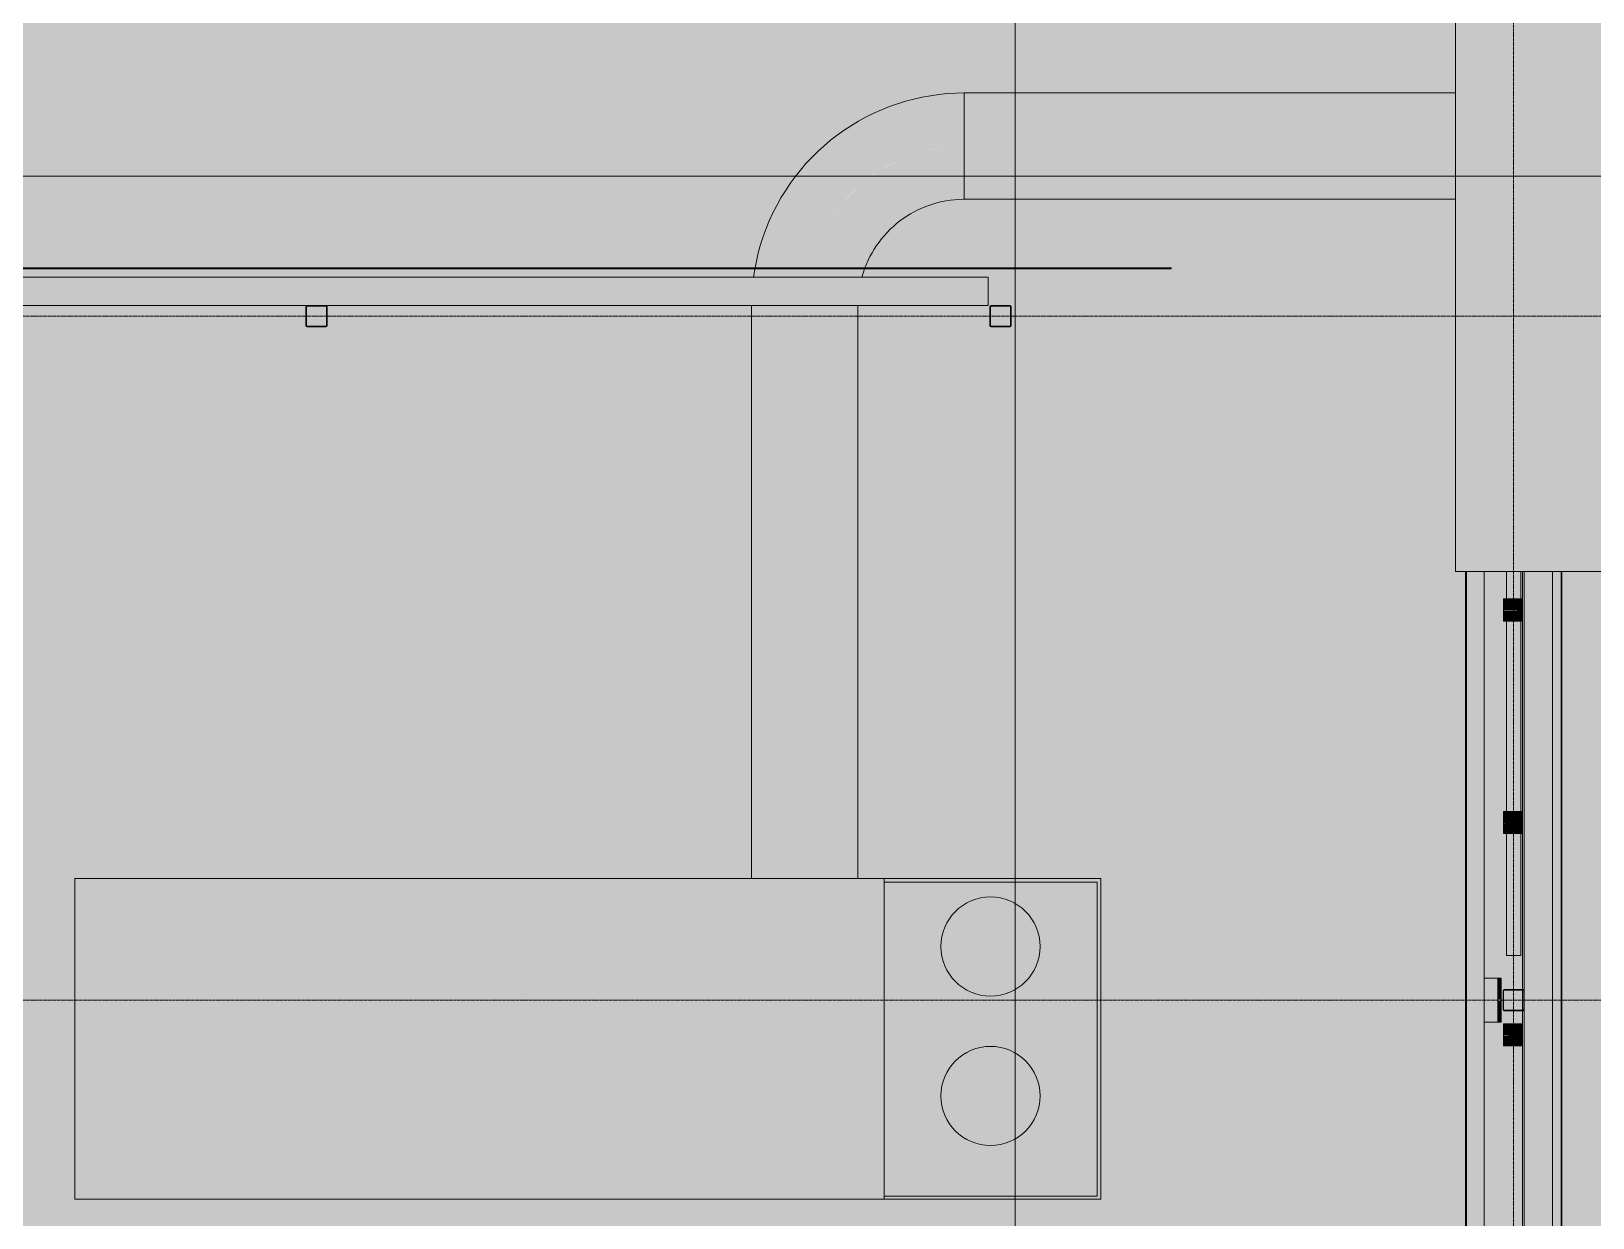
# Model space of a CAD drawing. Header units: inches. Extents: x 21826 to 32862, y -23296 to -20170.
# Drawn here: x 22378.1 to 22818.7, y -22604.5 to -22269.6 of the extents above; entities that cross this region are included whole.
import ezdxf

# ---------------------------------------------------------------- set-up
doc = ezdxf.new("R2010")
doc.units = ezdxf.units.IN
doc.header["$MEASUREMENT"] = 0
doc.linetypes.add('Grid Line 1_2_', pattern=[0.875, 0.5, -0.125, 0.125, -0.125])
for name, color, linetype, lineweight in [('A-GLAZ-CWMG', 51, 'Continuous', 9), ('A-ROOF', 132, 'Continuous', 9), ('C-BLDG-PADS', 91, 'Continuous', 9), ('G-ANNO-SYMB', 111, 'Continuous', 9), ('G-IMPT', 8, 'Continuous', 9), ('I-WALL', 2, 'Continuous', 9), ('L-SITE-WALL', 31, 'Continuous', 9), ('M-EQPM', 50, 'Continuous', 9), ('M-HVAC-DUCT', 70, 'Continuous', 9), ('S-BEAM', 12, 'Continuous', 9), ('S-COLS', 52, 'Continuous', 9), ('S-GRID', 1, 'Continuous', 9)]:
    doc.layers.add(name, color=color, linetype=linetype, lineweight=lineweight)

# ---------------------------------------------------------------- blocks, each defined once
blk = doc.blocks.new('W-Wide Flange - W21X166-807738-Roof Plan')
at = {"layer": 'S-BEAM'}
h = blk.add_hatch(color=256, dxfattribs=at)
h.paths.add_polyline_path([(22791.95, -22549.25), (22791.95, -22536.85), (22788.09, -22536.85), (22788.09, -22549.25)], flags=0)
h.paths.add_polyline_path([(22783.09, -22549.25), (22783.09, -22536.85), (22782.77, -22536.85), (22782.77, -22549.25)], flags=0)
for points in [[(22792.83, -22541.79), (22792.83, -22541.79), (22792.83, -22536.85), (22792.01, -22536.85), (22792.04, -22541.79)], [(22792.8, -22542.68), (22792.83, -22542.23), (22792.83, -22541.79), (22792.01, -22541.79), (22792.05, -22542.68)], [(22792.83, -22544.32), (22792.8, -22543.43), (22792.01, -22543.46), (22792.01, -22544.32), (22792.83, -22544.32)], [(22792.83, -22549.25), (22792.83, -22544.32), (22792.01, -22544.32), (22792.01, -22549.25)]]:
    blk.add_hatch(color=256, dxfattribs=at).paths.add_polyline_path(points, flags=0)
h = blk.add_hatch(color=256, dxfattribs=at)
h.paths.add_polyline_path([(22792.83, -22549.25), (22792.89, -22549.25), (22792.83, -22544.32)], flags=0)
h.paths.add_polyline_path([(22792.05, -22543.43), (22792.8, -22543.43), (22792.8, -22542.68), (22792.05, -22542.68)], flags=0)
for p, q in [((22782.77, -22536.85), (22783.09, -22536.85)), ((22788.09, -22536.85), (22791.95, -22536.85)), ((22792.01, -22536.85), (22791.95, -22536.85)), ((22791.95, -22536.85), (22791.95, -22549.25)), ((22792.01, -22541.79), (22792.01, -22536.85)), ((22792.83, -22536.85), (22792.01, -22536.85)), ((22792.83, -22536.85), (22792.83, -22541.79)), ((22792.89, -22536.85), (22792.83, -22536.85)), ((22792.89, -22549.25), (22792.89, -22536.85)), ((22792.01, -22549.25), (22792.01, -22544.32)), ((22792.8, -22542.68), (22792.05, -22542.68)), ((22792.05, -22543.43), (22792.8, -22543.43)), ((22792.83, -22544.32), (22792.83, -22549.25)), ((22782.77, -22549.25), (22783.09, -22549.25)), ((22788.09, -22549.25), (22791.95, -22549.25)), ((22791.95, -22549.25), (22792.01, -22549.25)), ((22792.01, -22549.25), (22792.83, -22549.25)), ((22792.83, -22549.25), (22792.89, -22549.25))]:
    blk.add_line(p, q, dxfattribs=at)
for centre, start_param, end_param in [((22792.05, -22541.79), 1.570796, 3.141593), ((22792.05, -22544.32), 0, 1.570796), ((22792.8, -22541.79), 3.141593, 4.712389), ((22792.8, -22544.32), 4.712389, 6.283185)]:
    blk.add_ellipse(centre, major_axis=(0, 0.89), ratio=0.041631, start_param=start_param, end_param=end_param, dxfattribs=at)
blk = doc.blocks.new('Trane - 20-75 Ton Packaged Ind Rooftop DX Cooling Only and Extended Casing TAG_SXHLF20_ 0210035350 - PL_AS_HF001102-e2b63efd-16e1-40f1-8521-6466c1d8891c_dwg_Trane-SXHLF20-700801-Roof Plan')
at = {"layer": 'G-IMPT'}
for points in [[(101.8, -1.03), (227.27, -1.03), (227.22, 89.53), (-1.05, 89.53), (-1.05, -1.03)], [(288.37, -1.03), (288.37, 89.53), (227.27, 89.53), (227.27, 88.5), (287.36, 88.5), (287.36, -0.14), (227.27, -0.24), (227.27, -1.03), (287.36, -1.03)], [(255.98, 56.37), (258.56, 56.37), (261.1, 56.85), (263.51, 57.78), (265.7, 59.14), (267.61, 60.88), (269.17, 62.94), (270.32, 65.25), (271.02, 67.74), (271.26, 70.31), (271.02, 72.88), (270.32, 75.36), (269.17, 77.68), (267.61, 79.74), (265.7, 81.48), (263.51, 82.84), (261.1, 83.77), (258.56, 84.24), (255.98, 84.24), (253.44, 83.77), (251.03, 82.84), (248.83, 81.48), (246.93, 79.74), (245.37, 77.68), (244.22, 75.36), (243.51, 72.88), (243.27, 70.31), (243.52, 67.71), (244.22, 65.25), (245.37, 62.94), (246.93, 60.88), (248.83, 59.14), (251.03, 57.78), (253.44, 56.85)], [(258.56, 14.19), (261.1, 14.67), (263.51, 15.6), (265.7, 16.96), (267.61, 18.7), (269.17, 20.76), (270.32, 23.07), (271.02, 25.56), (271.26, 28.13), (271.02, 30.7), (270.32, 33.18), (269.17, 35.5), (267.61, 37.56), (265.7, 39.3), (263.51, 40.66), (261.1, 41.59), (258.56, 42.06), (255.98, 42.06), (253.44, 41.59), (251.03, 40.66), (248.83, 39.3), (246.93, 37.56), (245.37, 35.5), (244.22, 33.18), (243.51, 30.7), (243.27, 28.13), (243.51, 25.56), (244.22, 23.07), (245.37, 20.76), (246.93, 18.7), (248.83, 16.96), (251.03, 15.6), (253.44, 14.67), (255.98, 14.19)]]:
    blk.add_hatch(color=256, dxfattribs=at).paths.add_polyline_path(points, flags=0)
h = blk.add_hatch(color=256, dxfattribs=at)
h.paths.add_polyline_path([(227.22, -0.14), (287.36, -0.14), (287.36, 88.5), (227.22, 88.5), (227.22, 28.98)], flags=0)
h.paths.add_polyline_path([(258.56, 14.19), (255.98, 14.19), (253.44, 14.67), (251.03, 15.6), (248.83, 16.96), (246.93, 18.7), (245.37, 20.76), (244.22, 23.07), (243.51, 25.56), (243.27, 28.13), (243.51, 30.7), (244.22, 33.18), (245.37, 35.5), (246.93, 37.56), (248.83, 39.3), (251.03, 40.66), (253.44, 41.59), (255.98, 42.06), (258.56, 42.06), (261.1, 41.59), (263.51, 40.66), (265.7, 39.3), (267.61, 37.56), (269.17, 35.5), (270.32, 33.18), (271.02, 30.7), (271.26, 28.13), (271.02, 25.56), (270.32, 23.07), (269.17, 20.76), (267.61, 18.7), (265.7, 16.96), (263.51, 15.6), (261.1, 14.67)], flags=0)
h.paths.add_polyline_path([(257.32, 56.37), (255.98, 56.37), (253.44, 56.85), (251.03, 57.78), (248.83, 59.14), (246.93, 60.88), (245.37, 62.94), (244.22, 65.25), (243.51, 67.74), (243.27, 70.31), (243.51, 72.88), (244.22, 75.36), (245.37, 77.68), (246.93, 79.74), (248.83, 81.48), (251.03, 82.84), (253.44, 83.77), (255.98, 84.24), (258.56, 84.24), (261.1, 83.77), (263.51, 82.84), (265.7, 81.48), (267.61, 79.74), (269.17, 77.68), (270.32, 75.36), (271.02, 72.88), (271.26, 70.31), (271.02, 67.71), (270.32, 65.25), (269.17, 62.94), (267.61, 60.88), (265.7, 59.14), (263.51, 57.78), (261.1, 56.85), (258.56, 56.37)], flags=0)
for p, q in [((-1.07, -1.03), (-1.07, 89.53)), ((-1.05, -1.03), (-1.05, 89.53)), ((-1.05, 89.53), (227.27, 89.53)), ((287.36, 88.5), (227.22, 88.5)), ((227.22, 88.5), (227.22, -0.14)), ((227.27, 89.53), (288.37, 89.53)), ((227.27, 89.53), (227.27, 88.5)), ((287.36, -0.14), (287.36, 88.5)), ((288.37, -1.03), (288.37, 89.53)), ((227.27, -1.03), (-1.05, -1.03)), ((227.22, -0.14), (287.36, -0.14)), ((227.27, -0.14), (227.27, -1.03)), ((288.37, -1.03), (227.27, -1.03))]:
    blk.add_line(p, q, dxfattribs=at)
for centre, start, end in [((257.27, 70.31), 0, 180), ((257.27, 70.31), 180, 0), ((257.27, 28.13), 0, 180), ((257.27, 28.13), 180, 0)]:
    blk.add_arc(centre, 13.99, start, end, dxfattribs=at)
blk = doc.blocks.new('Trane - 20-75 Ton Packaged Ind Rooftop DX Cooling Only and Extended Casing TAG_SXHLF20_ 0210035350 - PL_AS_HF001102-e2b63efd-16e1-40f1-8521-6466c1d8891c_dwg_TRANEBIMLOGO-700802-Roof Plan')
at = {"layer": 'G-IMPT'}
for p, q in [((273.27, -1.03), (273.39, -1.03)), ((273.4, -1.03), (273.31, -1.03)), ((273.47, -1.03), (273.42, -1.03)), ((273.43, -1.03), (273.47, -1.03)), ((273.49, -1.03), (273.5, -1.03)), ((273.5, -1.03), (273.49, -1.03)), ((277.86, -1.03), (277.81, -1.03))]:
    blk.add_line(p, q, dxfattribs=at)
at = {"layer": 'G-IMPT', "flags": 128}
for points in [[(271.62, -1.03), (267.98, -1.03), (271.66, -1.03)], [(271.73, -1.03), (267.98, -1.03), (271.77, -1.03)], [(271.51, -1.03), (268.03, -1.03), (271.55, -1.03)], [(271.84, -1.03), (268.03, -1.03), (271.88, -1.03)], [(271.4, -1.03), (268.12, -1.03), (271.44, -1.03)], [(271.29, -1.03), (268.28, -1.03), (271.33, -1.03)], [(271.18, -1.03), (268.5, -1.03), (271.21, -1.03)], [(276.8, -1.03), (275.06, -1.03), (274.87, -1.03), (275.41, -1.03), (275, -1.03), (275.72, -1.03), (276.13, -1.03), (276.61, -1.03)], [(279.05, -1.03), (279.33, -1.03), (279.4, -1.03)], [(283, -1.03), (283.72, -1.03), (283.83, -1.03), (282.39, -1.03), (281.97, -1.03), (283.41, -1.03), (283.53, -1.03), (282.81, -1.03), (282.85, -1.03), (283.57, -1.03), (283.68, -1.03), (282.96, -1.03)]]:
    blk.add_lwpolyline(points, close=True, dxfattribs=at)
for points in [[(273.39, -1.03), (270.02, -1.03), (273.43, -1.03)], [(273.47, -1.03), (270.13, -1.03), (273.49, -1.03)], [(273.5, -1.03), (270.24, -1.03), (273.5, -1.03)], [(273.49, -1.03), (270.35, -1.03), (273.47, -1.03)], [(273.42, -1.03), (270.46, -1.03), (273.4, -1.03)], [(273.31, -1.03), (270.57, -1.03), (273.27, -1.03)], [(277.81, -1.03), (276.91, -1.03), (276.33, -1.03), (277.05, -1.03), (277.23, -1.03), (277.53, -1.03), (278.67, -1.03), (278.84, -1.03), (279.46, -1.03), (279.51, -1.03), (280.69, -1.03), (280.88, -1.03)], [(277.69, -1.03), (277.41, -1.03), (277.48, -1.03), (277.69, -1.03)], [(281.39, -1.03), (281.11, -1.03), (280.45, -1.03), (280.08, -1.03), (279.85, -1.03), (279.01, -1.03), (278.15, -1.03), (277.86, -1.03)], [(280.88, -1.03), (281.17, -1.03), (281.83, -1.03), (282.25, -1.03), (281.59, -1.03), (281.39, -1.03)]]:
    blk.add_lwpolyline(points, dxfattribs=at)
blk = doc.blocks.new('Trane - 20-75 Ton Packaged Ind Rooftop DX Cooling Only and Extended Casing TAG_SXHLF20_ 0210035350 - PL_AS_HF001102-e2b63efd-16e1-40f1-8521-6466c1d8891c_dwg-700800-Roof Plan')
for name in ['Trane - 20-75 Ton Packaged Ind Rooftop DX Cooling Only and Extended Casing TAG_SXHLF20_ 0210035350 - PL_AS_HF001102-e2b63efd-16e1-40f1-8521-6466c1d8891c_dwg_Trane-SXHLF20-700801-Roof Plan', 'Trane - 20-75 Ton Packaged Ind Rooftop DX Cooling Only and Extended Casing TAG_SXHLF20_ 0210035350 - PL_AS_HF001102-e2b63efd-16e1-40f1-8521-6466c1d8891c_dwg_TRANEBIMLOGO-700802-Roof Plan']:
    blk.add_blockref(name, (0, 0))
blk = doc.blocks.new('Trane - 20-75 Ton Packaged Ind Rooftop DX Cooling Only and Extended Casing TAG_SXHLF20_ 0210035350 - SXHLF20-700809-Roof Plan')
blk.add_blockref('Trane - 20-75 Ton Packaged Ind Rooftop DX Cooling Only and Extended Casing TAG_SXHLF20_ 0210035350 - PL_AS_HF001102-e2b63efd-16e1-40f1-8521-6466c1d8891c_dwg-700800-Roof Plan', (0, 0))
blk = doc.blocks.new('Round Elbow - 1_5 D-704845-Roof Plan')
at = {"layer": 'M-HVAC-DUCT'}
h = blk.add_hatch(color=256, dxfattribs=at)
h.paths.add_polyline_path([(-37, 7.15), (-37, -0.77), (-34.8, -1.21), (-34.63, -1.26), (-34.63, 14.09), (-37, 14.33), (-37, 8.69)], flags=0)
h.paths.add_polyline_path([(-34.38, 13.89), (-34.38, -1.32), (-31.09, -2.2), (-26.7, -3.89), (-22.5, -6.03), (-18.55, -8.59), (-14.89, -11.56), (-11.56, -14.89), (-8.46, -18.76), (-5.75, -23.05), (-3.89, -26.7), (-2.11, -31.44), (-0.98, -35.64), (-0.25, -40.3), (0, -45), (15, -45), (14.75, -39.61), (14.09, -34.58), (12.66, -28.53), (11.38, -24.48), (9.38, -19.64), (6.82, -14.78), (3.94, -10.31), (0.96, -6.43), (-3.37, -1.84), (-6.94, 1.35), (-11.54, 4.76), (-15.6, 7.28), (-19.64, 9.38), (-25.51, 11.71), (-30.24, 13.13), (-34.38, 14.04)], flags=0)
h = blk.add_hatch(color=256, dxfattribs=at)
h.paths.add_polyline_path([(-37, -2.2), (-36.9, -16.16), (-34.63, -16.82), (-34.63, -1.26), (-35.64, -0.98), (-37, -0.77), (-37, -1.24)], flags=0)
h.paths.add_polyline_path([(-34.38, -15.44), (-34.36, -16.95), (-31, -18.47), (-27.31, -20.82), (-25.02, -22.63), (-22.22, -25.52), (-20.31, -27.96), (-18.44, -31.06), (-16.7, -35.17), (-15.73, -38.61), (-15.17, -42.18), (-15, -45), (0, -45), (-0.25, -40.27), (-1.11, -35.17), (-2.2, -31.09), (-3.89, -26.7), (-6.47, -21.82), (-9.13, -17.89), (-11.56, -14.89), (-15.43, -11.12), (-18.85, -8.4), (-22.75, -5.9), (-26.7, -3.89), (-31.09, -2.2), (-34.38, -1.32), (-34.38, -14.61)], flags=0)
for p, q in [((0, -45), (-15, -45)), ((15, -45), (0, -45))]:
    blk.add_line(p, q, dxfattribs=at)
at = {"layer": 'M-HVAC-DUCT', "flags": 128}
for points in [[(-34.63, 14.09), (-34.8, 14.13), (-37, 14.46)], [(15, -45), (14.95, -42.6), (14.81, -40.21), (14.57, -37.82), (14.23, -35.44), (13.8, -33.08), (13.28, -30.74), (12.66, -28.42), (11.95, -26.13), (11.15, -23.86), (10.26, -21.63), (9.29, -19.44), (8.22, -17.29), (7.07, -15.19), (5.84, -13.13), (4.52, -11.12), (3.13, -9.17), (1.65, -7.27), (0.11, -5.44), (-1.51, -3.66), (-3.2, -1.96), (-4.95, -0.32), (-6.77, 1.24), (-8.65, 2.74), (-10.59, 4.15), (-12.58, 5.49), (-14.63, 6.74), (-16.72, 7.92), (-18.86, 9.01), (-21.04, 10.01), (-23.26, 10.92), (-25.51, 11.75), (-27.8, 12.48), (-30.11, 13.12), (-32.45, 13.67), (-34.38, 14.04)], [(-37, -16.09), (-36.71, -16.17), (-35.56, -16.52), (-34.63, -16.85)], [(-34.38, -16.95), (-33.32, -17.37), (-32.22, -17.86), (-31.15, -18.39), (-30.09, -18.97), (-29.06, -19.58), (-28.06, -20.24), (-27.08, -20.94), (-26.14, -21.67), (-25.22, -22.45), (-24.33, -23.25), (-23.48, -24.1), (-22.66, -24.98), (-21.88, -25.89), (-21.13, -26.83), (-20.42, -27.79), (-19.76, -28.79), (-19.13, -29.81), (-18.54, -30.86), (-18, -31.93), (-17.5, -33.02), (-17.04, -34.13), (-16.63, -35.26), (-16.26, -36.4), (-15.94, -37.55), (-15.66, -38.72), (-15.44, -39.9), (-15.26, -41.09), (-15.12, -42.28), (-15.04, -43.48), (-15, -44.68), (-15, -45)]]:
    blk.add_lwpolyline(points, dxfattribs=at)
blk = doc.blocks.new('Rectangular Mullion - Rectangular Mullion 1-769206-Roof Plan')
at = {"layer": 'A-GLAZ-CWMG'}
blk.add_hatch(color=256, dxfattribs=at).paths.add_polyline_path([(22798.39, -22530.42), (22798.39, -22496.03), (22794.39, -22496.03), (22794.39, -22530.42)], flags=0)
for p, q in [((22794.39, -22530.42), (22794.39, -22496.03)), ((22798.39, -22496.03), (22798.39, -22530.42)), ((22798.39, -22530.42), (22794.39, -22530.42))]:
    blk.add_line(p, q, dxfattribs=at)
blk = doc.blocks.new('Rectangular Mullion - Rectangular Mullion 1-769207-Roof Plan')
at = {"layer": 'A-GLAZ-CWMG'}
blk.add_hatch(color=256, dxfattribs=at).paths.add_polyline_path([(22798.39, -22489.79), (22798.39, -22458.04), (22794.39, -22458.04), (22794.39, -22489.79)], flags=0)
for p, q in [((22794.39, -22489.79), (22794.39, -22458.04)), ((22798.39, -22458.04), (22798.39, -22489.79))]:
    blk.add_line(p, q, dxfattribs=at)
blk = doc.blocks.new('Rectangular Mullion - Rectangular Mullion 1-V10-Roof Plan')
at = {"layer": 'A-GLAZ-CWMG'}
h = blk.add_hatch(color=256, dxfattribs=at)
h.paths.add_polyline_path([(22798.39, -22458.04), (22798.39, -22436.08), (22794.39, -22436.08), (22794.39, -22458.04)], flags=0)
h.paths.add_polyline_path([(22798.39, -22429.84), (22798.39, -22422.05), (22794.39, -22422.05), (22794.39, -22429.84)], flags=0)
for p, q in [((22794.39, -22429.84), (22794.39, -22422.05)), ((22798.39, -22422.05), (22798.39, -22429.84)), ((22794.39, -22458.04), (22794.39, -22436.08)), ((22798.39, -22436.08), (22798.39, -22458.04))]:
    blk.add_line(p, q, dxfattribs=at)
blk = doc.blocks.new('HSS-Hollow Structural Section-Column - HSS6X6X3_16-808863-Roof Plan')
at = {"layer": 'S-COLS'}
h = blk.add_hatch(color=256, dxfattribs=at)
h.paths.add_polyline_path([(2.65, 3), (-2.65, 3), (-2.65, 2.83), (2.65, 2.83)], flags=0)
h.paths.add_polyline_path([(3, 2.65), (2.83, 2.65), (2.83, -2.65), (3, -2.65)], flags=0)
h.paths.add_polyline_path([(-3, 2.65), (-3, -2.65), (-2.83, -2.65), (-2.83, 2.65)], flags=0)
h.paths.add_polyline_path([(2.65, -2.83), (-2.65, -2.85), (-2.65, -3), (2.65, -3), (2.65, -2.85)], flags=0)
for p, q in [((-3, -2.65), (-3, 2.65)), ((-2.83, 2.65), (-2.83, -2.65)), ((-2.65, 3), (2.65, 3)), ((2.65, 2.83), (-2.65, 2.83)), ((2.83, -2.65), (2.83, 2.65)), ((3, 2.65), (3, -2.65)), ((-2.65, -2.83), (2.65, -2.83)), ((2.65, -3), (-2.65, -3))]:
    blk.add_line(p, q, dxfattribs=at)
for centre, radius, start, end in [((-2.65, 2.65), 0.348, 90, 180), ((-2.65, 2.65), 0.174, 90, 180), ((2.65, 2.65), 0.348, 360, 90), ((2.65, 2.65), 0.174, 360, 90), ((-2.65, -2.65), 0.348, 180, 270), ((-2.65, -2.65), 0.174, 180, 270), ((2.65, -2.65), 0.348, 270, 360), ((2.65, -2.65), 0.174, 270, 360)]:
    blk.add_arc(centre, radius, start, end, dxfattribs=at)
blk = doc.blocks.new('Girt_C - 8_D-815146-Roof Plan')
at = {"layer": 'S-BEAM'}
for points in [[(22648.14, -22339.24), (22648.14, -22339.05), (22076.14, -22339.15), (22076.14, -22339.24), (22631.56, -22339.24)], [(22648.14, -22346.87), (22648.14, -22339.24), (22076.14, -22339.24), (22076.14, -22346.87), (22631.56, -22346.87)], [(22648.14, -22347.05), (22648.14, -22346.87), (22076.14, -22346.96), (22076.14, -22347.05), (22631.56, -22347.05)]]:
    blk.add_hatch(color=256, dxfattribs=at).paths.add_polyline_path(points, flags=0)
for p, q in [((22648.14, -22339.05), (22076.14, -22339.05)), ((22648.14, -22339.05), (22648.14, -22339.24)), ((22648.14, -22339.24), (22648.14, -22346.87)), ((22268.29, -22347.05), (22455.99, -22347.05)), ((22461.29, -22347.05), (22648.14, -22347.05)), ((22648.14, -22346.87), (22648.14, -22347.05))]:
    blk.add_line(p, q, dxfattribs=at)
blk = doc.blocks.new('Girt_C - 8_D-815255-Roof Plan')
at = {"layer": 'S-BEAM'}
for points in [[(22799.45, -22785.18), (22799.58, -22785.18), (22799.58, -22422.05), (22799.39, -22422.05), (22799.39, -22785.18)], [(22799.58, -22785.18), (22807.2, -22785.18), (22807.2, -22422.05), (22799.58, -22422.05), (22799.58, -22782.29)], [(22807.34, -22785.18), (22807.39, -22785.18), (22807.32, -22422.05), (22807.2, -22422.05), (22807.2, -22785.18)]]:
    blk.add_hatch(color=256, dxfattribs=at).paths.add_polyline_path(points, flags=0)
for p, q in [((22799.39, -22422.05), (22799.39, -22540.4)), ((22807.39, -22785.18), (22807.39, -22422.05)), ((22799.39, -22545.7), (22799.39, -22781.65)), ((22799.58, -22785.18), (22799.39, -22785.18)), ((22807.2, -22785.18), (22799.58, -22785.18)), ((22807.39, -22785.18), (22807.2, -22785.18))]:
    blk.add_line(p, q, dxfattribs=at)
blk = doc.blocks.new('Girt_Z - 8_D-834023-Roof Plan')
at = {"layer": 'S-BEAM'}
for points in [[(22793.52, -22670.14), (22798.89, -22670.14), (22798.89, -22669.72), (22793.52, -22669.72)], [(22793.52, -22672.46), (22798.89, -22672.46), (22798.89, -22670.14), (22793.52, -22670.14)], [(22793.52, -22672.86), (22798.89, -22672.86), (22798.89, -22672.54), (22793.52, -22672.54)], [(22798.89, -22673.05), (22798.89, -22672.86), (22793.52, -22672.96), (22793.52, -22673.05)], [(22798.89, -22675.42), (22798.89, -22673.05), (22793.52, -22673.05), (22793.52, -22675.42)], [(22793.52, -22675.87), (22798.89, -22675.87), (22798.89, -22675.42), (22793.52, -22675.42)]]:
    blk.add_hatch(color=256, dxfattribs=at).paths.add_polyline_path(points, flags=0)
for p, q in [((22793.52, -22669.72), (22793.52, -22669.63)), ((22798.89, -22669.63), (22793.52, -22669.63)), ((22793.52, -22670.14), (22793.52, -22669.72)), ((22798.89, -22669.72), (22793.52, -22669.72)), ((22793.52, -22672.46), (22793.52, -22670.14)), ((22798.89, -22670.14), (22793.52, -22670.14)), ((22793.52, -22672.54), (22793.52, -22672.46)), ((22798.89, -22672.46), (22793.52, -22672.46)), ((22793.52, -22672.86), (22793.52, -22672.54)), ((22793.52, -22673.05), (22793.52, -22672.86)), ((22793.52, -22675.42), (22793.52, -22673.05)), ((22793.52, -22675.87), (22793.52, -22675.42)), ((22793.52, -22675.42), (22798.89, -22675.42)), ((22798.89, -22675.87), (22793.52, -22675.87))]:
    blk.add_line(p, q, dxfattribs=at)

msp = doc.modelspace()

# ---------------------------------------------------------------- hatches: boundary and pattern name
at = {"layer": 'A-ROOF'}
h = msp.add_hatch(color=256, dxfattribs=at)
h.paths.add_polyline_path([(21976.27, -22786.68), (22059.02, -22786.68), (22059.02, -22336.43), (22582.35, -22336.43), (22583.73, -22330.58), (22585.09, -22326.33), (22587.16, -22321.41), (22590.06, -22316.05), (22592.79, -22311.92), (22596.23, -22307.61), (22599.52, -22304.11), (22603.45, -22300.61), (22607.37, -22297.65), (22611.54, -22295.01), (22617.16, -22292.21), (22621.69, -22290.41), (22627.05, -22288.83), (22631.56, -22287.89), (22636.17, -22287.28), (22641.39, -22287.05), (22780.02, -22287.05), (22780.02, -21122.3), (22811.88, -21122.3), (22811.88, -20888.93), (22012.64, -20888.93), (22012.64, -22538.93), (21976.27, -22538.93), (21976.27, -22762.92)], flags=0)
h.paths.add_polyline_path([(22648.64, -22786.68), (22648.64, -22781.65), (22648.81, -22781.65), (22648.81, -22786.68), (22654.47, -22786.68), (22654.47, -22781.65), (22654.64, -22781.65), (22654.64, -22786.68), (22782.77, -22786.68), (22782.77, -22422.05), (22780.02, -22422.05), (22780.02, -22317.05), (22640.02, -22317.14), (22637.67, -22317.29), (22634.17, -22317.94), (22630.75, -22319), (22627.36, -22320.54), (22623.71, -22322.86), (22621.5, -22324.6), (22618.61, -22327.57), (22616.7, -22330.01), (22614.81, -22333.16), (22613.34, -22336.43), (22699.77, -22336.43), (22699.77, -22336.68), (22613.26, -22336.68), (22612.55, -22339.05), (22648.14, -22339.16), (22648.14, -22347.05), (22611.39, -22347.05), (22611.39, -22508.7), (22679.89, -22508.7), (22679.89, -22599.26), (22390.46, -22599.26), (22390.47, -22508.7), (22581.39, -22508.7), (22581.39, -22347.05), (22461.29, -22347.05), (22461.29, -22347.23), (22455.99, -22347.23), (22455.99, -22347.05), (22268.29, -22347.05), (22268.29, -22347.23), (22262.99, -22347.23), (22262.99, -22347.05), (22076.14, -22346.94), (22076.14, -22339.05), (22581.98, -22339.05), (22582.3, -22336.68), (22059.27, -22336.68), (22059.27, -22786.68), (22069.64, -22786.68), (22069.53, -22785.18), (22061.64, -22785.18), (22061.75, -22353.55), (22069.64, -22353.55), (22069.64, -22540.4), (22069.81, -22540.4), (22069.81, -22545.7), (22069.64, -22545.7), (22069.64, -22781.65), (22069.81, -22781.65), (22069.81, -22786.68), (22075.47, -22786.68), (22075.47, -22781.65), (22075.64, -22781.65), (22075.64, -22786.68), (22262.64, -22786.68), (22262.64, -22781.65), (22262.81, -22781.65), (22262.81, -22786.68), (22268.47, -22786.68), (22268.47, -22781.65), (22268.64, -22781.65), (22268.64, -22786.68), (22455.64, -22786.68), (22455.64, -22781.65), (22455.81, -22781.65), (22455.81, -22786.68), (22461.47, -22786.68), (22461.47, -22781.65), (22461.64, -22781.65), (22461.64, -22786.68), (22631.56, -22786.68)], flags=0)
h.paths.add_polyline_path([(22654.29, -22781.48), (22648.99, -22781.48), (22648.99, -22781.3), (22654.29, -22781.3)], flags=0)
h.paths.add_polyline_path([(22461.29, -22781.48), (22455.99, -22781.48), (22455.99, -22781.3), (22461.29, -22781.3)], flags=0)
h.paths.add_polyline_path([(22268.29, -22781.48), (22262.99, -22781.48), (22262.99, -22781.3), (22268.29, -22781.3)], flags=0)
h.paths.add_polyline_path([(22075.29, -22781.48), (22069.99, -22781.48), (22069.99, -22781.3), (22075.29, -22781.3)], flags=0)
h.paths.add_polyline_path([(22213.09, -22677.98), (22187.52, -22677.95), (22187.52, -22593.76), (22309.21, -22593.83), (22309.21, -22677.95), (22213.52, -22677.98)], flags=0)
h.paths.add_polyline_path([(22186.9, -22672.01), (22186.9, -22647.51), (22187.43, -22647.51), (22187.43, -22672.01)], flags=0)
h.paths.add_polyline_path([(22069.99, -22546.05), (22069.99, -22545.88), (22075.29, -22545.88), (22075.29, -22546.05)], flags=0)
h.paths.add_polyline_path([(22075.47, -22545.7), (22075.47, -22540.4), (22075.64, -22540.4), (22075.64, -22545.7)], flags=0)
h.paths.add_polyline_path([(22075.29, -22540.23), (22069.99, -22540.2), (22069.99, -22540.05), (22075.29, -22540.05), (22075.29, -22540.2)], flags=0)
h.paths.add_polyline_path([(22287.21, -22530.08), (22187.52, -22530.05), (22187.52, -22445.87), (22309.21, -22445.93), (22309.21, -22530.05), (22288.48, -22530.08)], flags=0)
h.paths.add_polyline_path([(22186.9, -22524.12), (22186.9, -22499.62), (22187.43, -22499.62), (22187.43, -22524.12)], flags=0)
h.paths.add_polyline_path([(22648.99, -22353.05), (22648.99, -22352.88), (22654.29, -22352.88), (22654.29, -22353.05)], flags=0)
h.paths.add_polyline_path([(22461.29, -22353.05), (22455.99, -22353.05), (22455.99, -22352.88), (22461.29, -22352.88)], flags=0)
h.paths.add_polyline_path([(22268.29, -22353.05), (22262.99, -22353.05), (22262.99, -22352.88), (22268.29, -22352.88)], flags=0)
h.paths.add_polyline_path([(22069.99, -22353.05), (22069.99, -22352.88), (22075.29, -22352.88), (22075.29, -22353.05)], flags=0)
h.paths.add_polyline_path([(22648.81, -22352.7), (22648.64, -22352.7), (22648.64, -22347.4), (22648.81, -22347.4)], flags=0)
h.paths.add_polyline_path([(22654.64, -22352.7), (22654.47, -22352.7), (22654.47, -22347.4), (22654.64, -22347.4)], flags=0)
h.paths.add_polyline_path([(22455.81, -22352.7), (22455.64, -22352.7), (22455.64, -22347.4), (22455.81, -22347.4)], flags=0)
h.paths.add_polyline_path([(22461.47, -22352.7), (22461.47, -22347.4), (22461.64, -22347.4), (22461.64, -22352.7)], flags=0)
h.paths.add_polyline_path([(22268.47, -22352.7), (22268.47, -22347.4), (22268.64, -22347.4), (22268.64, -22352.7)], flags=0)
h.paths.add_polyline_path([(22262.64, -22352.7), (22262.64, -22347.4), (22262.81, -22347.4), (22262.81, -22352.7)], flags=0)
h.paths.add_polyline_path([(22075.64, -22352.7), (22075.47, -22352.7), (22075.47, -22347.4), (22075.64, -22347.4)], flags=0)
h.paths.add_polyline_path([(22069.81, -22352.7), (22069.64, -22352.7), (22069.64, -22347.4), (22069.81, -22347.4)], flags=0)
h.paths.add_polyline_path([(22654.29, -22347.23), (22648.99, -22347.23), (22648.99, -22347.05), (22654.29, -22347.05)], flags=0)
h.paths.add_polyline_path([(22069.99, -22347.23), (22069.99, -22347.05), (22075.29, -22347.05), (22075.29, -22347.23)], flags=0)
h.paths.add_polyline_path([(22801.26, -20906.53), (22800.82, -20906.53), (22800.73, -20903.04), (22800.48, -20902.79), (22800.13, -20902.7), (22792.3, -20902.79), (22792.05, -20903.04), (22791.96, -20903.39), (22791.96, -20906.53), (22791.52, -20906.53), (22791.52, -20898.57), (22791.96, -20898.57), (22792.05, -20902.06), (22792.3, -20902.32), (22792.65, -20902.41), (22800.48, -20902.32), (22800.73, -20902.06), (22800.82, -20901.72), (22800.82, -20898.57), (22801.26, -20898.57), (22801.26, -20903.39)], flags=0)
h = msp.add_hatch(color=256, dxfattribs=at)
h.paths.add_polyline_path([(22780.02, -22422.05), (25997.26, -22422.05), (25997.26, -21122.3), (22780.02, -21122.3), (22780.02, -22414.32)], flags=0)
h.paths.add_polyline_path([(23229.89, -21283.06), (23226.37, -21282.73), (23223.86, -21282.06), (23220.18, -21280.37), (23218.74, -21279.43), (23215.51, -21276.42), (23214.45, -21275.06), (23213.42, -21273.52), (23212.29, -21271.16), (23211.63, -21269.21), (23211.05, -21266.5), (23210.92, -21264.12), (23211.24, -21260.68), (23211.79, -21258.43), (23212.59, -21256.28), (23213.94, -21253.81), (23215.01, -21252.31), (23216.93, -21250.23), (23220.25, -21247.81), (23221.3, -21247.14), (23224.39, -21245.93), (23227.31, -21245.27), (23229.89, -21245.09), (23232.66, -21245.3), (23235.93, -21246.1), (23239.77, -21247.88), (23241.66, -21249.21), (23243.27, -21250.69), (23245.2, -21252.87), (23246.47, -21254.85), (23247.58, -21257.34), (23248.18, -21259.01), (23248.75, -21262.03), (23248.86, -21264.12), (23248.66, -21266.96), (23247.84, -21270.11), (23247.19, -21271.91), (23245.84, -21274.32), (23244.45, -21276.21), (23243.88, -21276.88), (23240.55, -21279.74), (23238.48, -21281.01), (23235.6, -21282.14), (23233.41, -21282.73), (23230.6, -21282.99)], flags=0)
h.paths.add_polyline_path([(25541.89, -21283.06), (25538.37, -21282.73), (25535.86, -21282.06), (25532.18, -21280.37), (25530.74, -21279.43), (25527.51, -21276.42), (25526.45, -21275.06), (25525.42, -21273.52), (25524.3, -21271.17), (25523.63, -21269.21), (25523.03, -21266.09), (25522.92, -21264.12), (25523.24, -21260.68), (25523.84, -21258.28), (25524.81, -21255.83), (25525.94, -21253.81), (25527.01, -21252.31), (25528.93, -21250.23), (25532.25, -21247.81), (25533.3, -21247.14), (25536.39, -21245.93), (25539.31, -21245.27), (25541.89, -21245.09), (25544.66, -21245.3), (25547.93, -21246.1), (25551.79, -21247.9), (25553.66, -21249.21), (25555.27, -21250.69), (25557.03, -21252.63), (25558.47, -21254.85), (25559.49, -21257.09), (25560.18, -21259.01), (25560.75, -21262.03), (25560.86, -21264.12), (25560.66, -21266.96), (25559.84, -21270.11), (25559.19, -21271.91), (25557.84, -21274.32), (25556.45, -21276.21), (25555.88, -21276.88), (25552.55, -21279.74), (25550.48, -21281.01), (25547.6, -21282.14), (25545.41, -21282.73), (25542.6, -21282.99)], flags=0)
h.paths.add_polyline_path([(24096.89, -21283.06), (24093.37, -21282.73), (24090.86, -21282.06), (24087.18, -21280.37), (24085.74, -21279.43), (24082.51, -21276.42), (24081.45, -21275.06), (24080.42, -21273.52), (24079.29, -21271.16), (24078.63, -21269.21), (24078.05, -21266.5), (24077.92, -21264.12), (24078.24, -21260.68), (24078.79, -21258.43), (24079.59, -21256.28), (24080.94, -21253.81), (24082.01, -21252.31), (24083.93, -21250.23), (24087.25, -21247.81), (24088.3, -21247.14), (24091.39, -21245.93), (24094.31, -21245.27), (24096.89, -21245.09), (24099.66, -21245.3), (24102.93, -21246.1), (24106.77, -21247.88), (24108.66, -21249.21), (24110.27, -21250.69), (24112.2, -21252.87), (24113.47, -21254.85), (24114.58, -21257.34), (24115.18, -21259.01), (24115.75, -21262.03), (24115.86, -21264.12), (24115.66, -21266.96), (24114.84, -21270.11), (24114.19, -21271.91), (24112.84, -21274.32), (24111.45, -21276.21), (24110.88, -21276.88), (24107.89, -21279.53), (24105.48, -21281.01), (24102.6, -21282.14), (24100.32, -21282.74), (24097.6, -21282.99)], flags=0)
h.paths.add_polyline_path([(23518.89, -21283.06), (23515.37, -21282.73), (23512.82, -21282.04), (23509.18, -21280.37), (23507.74, -21279.43), (23504.51, -21276.42), (23503.45, -21275.06), (23502.33, -21273.32), (23501.3, -21271.17), (23500.63, -21269.21), (23500.03, -21266.09), (23499.92, -21264.12), (23500.24, -21260.68), (23500.84, -21258.28), (23501.81, -21255.83), (23502.94, -21253.81), (23504.01, -21252.31), (23505.93, -21250.23), (23509.25, -21247.81), (23510.3, -21247.14), (23513.39, -21245.93), (23516.31, -21245.27), (23518.89, -21245.09), (23521.66, -21245.3), (23524.93, -21246.1), (23528.77, -21247.88), (23530.66, -21249.21), (23532.27, -21250.69), (23534.03, -21252.63), (23535.47, -21254.85), (23536.49, -21257.09), (23537.18, -21259.01), (23537.75, -21262.03), (23537.86, -21264.12), (23537.66, -21266.96), (23536.84, -21270.11), (23536.19, -21271.91), (23534.84, -21274.32), (23533.45, -21276.21), (23532.88, -21276.88), (23529.55, -21279.74), (23527.48, -21281.01), (23524.6, -21282.14), (23522.41, -21282.73), (23519.6, -21282.99)], flags=0)
h.paths.add_polyline_path([(23807.89, -21283.06), (23804.37, -21282.73), (23801.86, -21282.06), (23798.18, -21280.37), (23796.74, -21279.43), (23793.51, -21276.42), (23792.45, -21275.06), (23791.33, -21273.32), (23790.3, -21271.17), (23789.63, -21269.21), (23789.05, -21266.5), (23788.92, -21264.12), (23789.29, -21260.48), (23789.84, -21258.28), (23790.81, -21255.83), (23791.94, -21253.81), (23793.01, -21252.31), (23794.93, -21250.23), (23798.25, -21247.81), (23799.3, -21247.14), (23802.39, -21245.93), (23805.31, -21245.27), (23807.89, -21245.09), (23810.66, -21245.3), (23813.93, -21246.1), (23817.77, -21247.88), (23819.66, -21249.21), (23821.27, -21250.69), (23823.2, -21252.87), (23824.47, -21254.85), (23825.49, -21257.09), (23826.18, -21259.01), (23826.75, -21262.03), (23826.86, -21264.12), (23826.66, -21266.96), (23825.84, -21270.11), (23825.19, -21271.91), (23823.84, -21274.32), (23822.45, -21276.21), (23821.88, -21276.88), (23818.55, -21279.74), (23816.48, -21281.01), (23813.6, -21282.14), (23811.41, -21282.73), (23808.6, -21282.99)], flags=0)
h.paths.add_polyline_path([(24385.89, -21283.06), (24382.37, -21282.73), (24379.86, -21282.06), (24376.18, -21280.37), (24374.74, -21279.43), (24371.51, -21276.42), (24370.45, -21275.06), (24369.42, -21273.52), (24368.3, -21271.17), (24367.63, -21269.21), (24367.05, -21266.5), (24366.92, -21264.12), (24367.24, -21260.68), (24367.84, -21258.28), (24368.81, -21255.83), (24369.94, -21253.81), (24371.01, -21252.31), (24372.93, -21250.23), (24376.25, -21247.81), (24377.3, -21247.14), (24380.39, -21245.93), (24383.31, -21245.27), (24385.89, -21245.09), (24388.66, -21245.3), (24391.93, -21246.1), (24395.77, -21247.88), (24397.66, -21249.21), (24399.27, -21250.69), (24401.03, -21252.63), (24402.47, -21254.85), (24403.58, -21257.34), (24404.18, -21259.01), (24404.75, -21262.03), (24404.86, -21264.12), (24404.66, -21266.96), (24403.84, -21270.11), (24403.19, -21271.91), (24401.84, -21274.32), (24400.45, -21276.21), (24399.88, -21276.88), (24396.55, -21279.74), (24394.07, -21281.18), (24391.6, -21282.14), (24389.41, -21282.73), (24386.6, -21282.99)], flags=0)
h.paths.add_polyline_path([(24963.89, -21283.06), (24960.37, -21282.73), (24957.86, -21282.06), (24954.18, -21280.37), (24952.74, -21279.43), (24949.51, -21276.42), (24948.45, -21275.06), (24947.33, -21273.32), (24946.29, -21271.16), (24945.63, -21269.21), (24945.05, -21266.5), (24944.92, -21264.12), (24945.24, -21260.68), (24945.79, -21258.43), (24946.59, -21256.28), (24947.94, -21253.81), (24949.01, -21252.31), (24950.93, -21250.23), (24954.25, -21247.81), (24955.3, -21247.14), (24958.39, -21245.93), (24961.31, -21245.27), (24964.29, -21245.12), (24966.66, -21245.3), (24969.93, -21246.1), (24973.77, -21247.88), (24975.66, -21249.21), (24977.27, -21250.69), (24979.2, -21252.87), (24980.47, -21254.85), (24981.57, -21257.31), (24982.15, -21258.87), (24982.75, -21262.03), (24982.86, -21264.12), (24982.66, -21266.96), (24981.84, -21270.11), (24981.19, -21271.91), (24979.84, -21274.32), (24978.45, -21276.21), (24977.88, -21276.88), (24974.55, -21279.74), (24972.48, -21281.01), (24969.6, -21282.14), (24967.41, -21282.73), (24964.29, -21283.02)], flags=0)
h.paths.add_polyline_path([(25252.89, -21283.06), (25249.37, -21282.73), (25246.86, -21282.06), (25243.18, -21280.37), (25241.74, -21279.43), (25238.51, -21276.42), (25237.45, -21275.06), (25236.42, -21273.52), (25235.29, -21271.16), (25234.63, -21269.21), (25234.05, -21266.5), (25233.92, -21264.12), (25234.24, -21260.68), (25234.79, -21258.43), (25235.59, -21256.28), (25236.94, -21253.81), (25238.01, -21252.31), (25239.93, -21250.23), (25243.25, -21247.81), (25244.3, -21247.14), (25247.39, -21245.93), (25250.31, -21245.27), (25252.89, -21245.09), (25255.66, -21245.3), (25258.93, -21246.1), (25262.77, -21247.88), (25264.66, -21249.21), (25266.27, -21250.69), (25268.2, -21252.87), (25269.47, -21254.85), (25270.58, -21257.34), (25271.18, -21259.01), (25271.75, -21262.03), (25271.86, -21264.12), (25271.66, -21266.96), (25270.84, -21270.11), (25270.19, -21271.91), (25268.84, -21274.32), (25267.45, -21276.21), (25266.88, -21276.88), (25263.89, -21279.53), (25261.48, -21281.01), (25258.88, -21282.06), (25256.41, -21282.73), (25253.6, -21282.99)], flags=0)
h.paths.add_polyline_path([(24674.89, -21283.06), (24671.37, -21282.73), (24668.86, -21282.06), (24665.18, -21280.37), (24663.74, -21279.43), (24660.51, -21276.42), (24659.45, -21275.06), (24658.33, -21273.32), (24657.3, -21271.17), (24656.63, -21269.21), (24656.03, -21266.09), (24655.92, -21264.12), (24656.24, -21260.68), (24656.84, -21258.28), (24657.81, -21255.83), (24658.94, -21253.81), (24660.01, -21252.31), (24661.93, -21250.23), (24665.25, -21247.81), (24666.3, -21247.14), (24669.39, -21245.93), (24672.31, -21245.27), (24674.89, -21245.09), (24677.66, -21245.3), (24680.93, -21246.1), (24684.77, -21247.88), (24686.66, -21249.21), (24687.96, -21250.35), (24690.03, -21252.63), (24691.47, -21254.85), (24692.49, -21257.09), (24693.18, -21259.01), (24693.75, -21262.03), (24693.86, -21264.12), (24693.66, -21266.96), (24692.84, -21270.11), (24692.19, -21271.91), (24690.84, -21274.32), (24689.45, -21276.21), (24688.88, -21276.88), (24685.89, -21279.53), (24683.48, -21281.01), (24680.6, -21282.14), (24678.41, -21282.73), (24675.6, -21282.99)], flags=0)
h.paths.add_polyline_path([(22940.89, -21283.06), (22937.37, -21282.73), (22934.86, -21282.06), (22931.18, -21280.37), (22929.74, -21279.43), (22926.51, -21276.42), (22925.31, -21274.85), (22924.42, -21273.52), (22923.29, -21271.16), (22922.63, -21269.21), (22922.05, -21266.5), (22921.92, -21264.12), (22922.24, -21260.68), (22922.79, -21258.43), (22923.59, -21256.28), (22924.94, -21253.81), (22926.01, -21252.31), (22927.93, -21250.23), (22931.25, -21247.81), (22932.3, -21247.14), (22935.39, -21245.93), (22938.31, -21245.27), (22940.89, -21245.09), (22943.66, -21245.3), (22946.93, -21246.1), (22950.77, -21247.88), (22952.66, -21249.21), (22954.27, -21250.69), (22956.2, -21252.87), (22957.47, -21254.85), (22958.58, -21257.34), (22959.18, -21259.01), (22959.75, -21262.03), (22959.86, -21264.12), (22959.66, -21266.96), (22958.84, -21270.11), (22958.19, -21271.91), (22956.84, -21274.32), (22955.45, -21276.21), (22954.88, -21276.88), (22951.55, -21279.74), (22949.48, -21281.01), (22946.6, -21282.14), (22944.41, -21282.73), (22941.6, -21282.99)], flags=0)
h.paths.add_polyline_path([(25830.89, -21283.06), (25827.37, -21282.73), (25824.86, -21282.06), (25821.18, -21280.37), (25819.74, -21279.43), (25816.51, -21276.42), (25815.45, -21275.06), (25814.33, -21273.32), (25813.3, -21271.17), (25812.63, -21269.21), (25812.03, -21266.09), (25811.92, -21264.12), (25812.24, -21260.68), (25812.84, -21258.28), (25813.81, -21255.83), (25814.94, -21253.81), (25816.01, -21252.31), (25817.93, -21250.23), (25821.25, -21247.81), (25822.3, -21247.14), (25825.39, -21245.93), (25828.31, -21245.27), (25830.89, -21245.09), (25833.66, -21245.3), (25836.93, -21246.1), (25840.77, -21247.88), (25842.66, -21249.21), (25844.27, -21250.69), (25846.03, -21252.63), (25847.47, -21254.85), (25848.49, -21257.09), (25849.18, -21259.01), (25849.75, -21262.03), (25849.86, -21264.12), (25849.66, -21266.96), (25848.84, -21270.11), (25848.19, -21271.91), (25846.84, -21274.32), (25845.45, -21276.21), (25844.88, -21276.88), (25841.89, -21279.53), (25839.48, -21281.01), (25836.6, -21282.14), (25834.41, -21282.73), (25831.6, -21282.99)], flags=0)
h = msp.add_hatch(color=256, dxfattribs=at)
h.paths.add_polyline_path([(25977.89, -22868.3), (26278.39, -22868.3), (26278.39, -22797.93), (25672.77, -22797.93), (25672.75, -22422.05), (22810.02, -22422.05), (22810.02, -22797.93), (22798.89, -22797.93), (22798.89, -22844.3), (23949.2, -22844.3), (23949.2, -22868.3), (24246.39, -22868.3), (24246.39, -22844.3), (25977.89, -22844.3)], flags=0)
h.paths.add_polyline_path([(26272.77, -22797.68), (26278.39, -22797.68), (26278.39, -22797.43), (26272.77, -22797.43), (26272.77, -22368.68), (25997.26, -22368.68), (25997.26, -22422.05), (25923.89, -22422.05), (25923.89, -22450.7), (26119.23, -22450.7), (26119.21, -22541.26), (25829.79, -22541.26), (25829.79, -22450.7), (25893.89, -22450.7), (25893.89, -22422.05), (25673.02, -22422.05), (25673.02, -22797.68), (26007.35, -22797.68)], flags=0)
h.paths.add_polyline_path([(22807.28, -22786.68), (22809.77, -22786.68), (22809.77, -22422.05), (22807.39, -22422.05), (22807.28, -22785.18), (22799.39, -22785.18), (22799.5, -22786.68), (22807.2, -22786.68)], flags=0)
h.paths.add_polyline_path([(22798.89, -22786.68), (22799.22, -22786.68), (22799.22, -22781.65), (22799.39, -22781.65), (22799.39, -22545.7), (22799.22, -22545.7), (22799.22, -22540.4), (22799.39, -22540.4), (22799.39, -22422.05), (22798.89, -22422.05), (22798.89, -22540.05), (22799.04, -22540.05), (22799.04, -22540.23), (22798.89, -22540.23), (22798.89, -22545.88), (22799.04, -22545.88), (22799.04, -22546.05), (22798.89, -22546.05), (22798.89, -22781.3), (22799.04, -22781.3), (22799.04, -22781.48), (22798.89, -22781.48), (22798.89, -22785.18)], flags=0)
h.paths.add_polyline_path([(25927.56, -22674.77), (25927.56, -22674.74), (25925.06, -22674.74), (25925.06, -22590.55), (26046.75, -22590.62), (26046.75, -22674.74), (25931.94, -22674.77)], flags=0)
h.paths.add_polyline_path([(25924.44, -22668.8), (25924.44, -22644.3), (25924.97, -22644.3), (25924.97, -22668.8)], flags=0)
at = {"layer": 'C-BLDG-PADS'}
h = msp.add_hatch(color=256, dxfattribs=at)
h.paths.add_polyline_path([(22769.8, -22799.43), (22795.64, -22799.43), (22795.64, -22797.93), (22062.85, -22797.93), (22062.85, -22799.43), (22735.24, -22799.43)], flags=0)
h.paths.add_polyline_path([(22797.14, -22799.43), (22798.89, -22799.43), (22798.89, -22797.93), (22797.14, -22797.93)], flags=0)
h.paths.add_polyline_path([(22793.45, -22781.54), (22793.56, -22781.69), (22793.62, -22786.68), (22795.64, -22786.68), (22795.64, -22781.54), (22793.56, -22781.55)], flags=0)
h.paths.add_polyline_path([(22793.39, -22786.68), (22793.45, -22781.54), (22793.74, -22781.3), (22795.64, -22781.3), (22795.64, -22735.82), (22793.52, -22735.82), (22793.52, -22729.58), (22798.89, -22729.58), (22798.89, -22675.87), (22793.52, -22675.87), (22793.52, -22669.63), (22798.89, -22669.63), (22798.89, -22615.93), (22793.52, -22615.93), (22793.52, -22609.68), (22798.89, -22609.68), (22798.89, -22555.98), (22793.52, -22555.98), (22793.52, -22549.73), (22798.89, -22549.73), (22798.89, -22546.05), (22793.74, -22546.05), (22793.74, -22545.88), (22798.89, -22545.88), (22798.89, -22540.23), (22793.74, -22540.2), (22793.74, -22540.05), (22798.89, -22540.05), (22798.89, -22496.03), (22798.39, -22496.03), (22798.39, -22530.42), (22794.39, -22530.42), (22794.39, -22496.03), (22793.52, -22496.03), (22793.52, -22489.79), (22794.39, -22489.79), (22794.39, -22436.08), (22793.52, -22436.08), (22793.52, -22429.84), (22794.39, -22429.84), (22794.39, -22422.05), (22788.09, -22422.05), (22788.09, -22536.85), (22792.89, -22536.85), (22792.83, -22549.25), (22788.09, -22549.25), (22788.09, -22778.1), (22792.89, -22778.1), (22792.89, -22786.68)], flags=0)
h.paths.add_polyline_path([(22797.14, -22786.68), (22798.89, -22786.68), (22798.89, -22781.54), (22797.14, -22781.54), (22797.14, -22785.57)], flags=0)
h.paths.add_polyline_path([(22792.02, -22784.68), (22792.05, -22784.68), (22792.01, -22784.68)], flags=0)
h.paths.add_polyline_path([(22797.14, -22781.3), (22798.89, -22781.3), (22798.89, -22735.82), (22797.14, -22735.82), (22797.14, -22762.92)], flags=0)
h.paths.add_polyline_path([(22782.77, -22778.1), (22783.09, -22778.1), (22783.09, -22549.25), (22782.77, -22549.25), (22782.77, -22762.92)], flags=0)
h.paths.add_polyline_path([(22793.56, -22545.7), (22793.39, -22545.7), (22793.39, -22540.4), (22793.56, -22540.4), (22793.56, -22544.32)], flags=0)
h.paths.add_polyline_path([(22792.01, -22543.43), (22792.05, -22543.43), (22792.01, -22542.68)], flags=0)
h.paths.add_polyline_path([(22783.09, -22536.85), (22783.09, -22422.05), (22782.77, -22422.05), (22782.77, -22536.85)], flags=0)
h.paths.add_polyline_path([(22798.89, -22489.79), (22798.89, -22436.08), (22798.39, -22436.08), (22798.39, -22489.79)], flags=0)
h.paths.add_polyline_path([(22798.39, -22429.84), (22798.89, -22429.84), (22798.89, -22422.05), (22798.39, -22422.05)], flags=0)
h.paths.add_polyline_path([(25999.39, -22368.68), (26258.31, -22368.68), (26258.19, -22359.67), (26267.39, -22359.5), (26267.5, -22348.18), (26272.77, -22348.18), (26272.77, -22347.68), (25997.26, -22347.68), (25997.26, -22360.05), (25999.39, -22360.05)], flags=0)
at = {"layer": 'I-WALL'}
msp.add_hatch(color=256, dxfattribs=at).paths.add_polyline_path([(22788.09, -22786.68), (22788.09, -22422.05), (22783.09, -22422.05), (22783.09, -22786.68), (22787.08, -22786.68)], flags=0)
at = {"layer": 'L-SITE-WALL'}
for points in [[(22699.77, -22336.68), (22699.77, -22336.43), (22059.27, -22336.43), (22059.27, -22336.68), (22666.12, -22336.68)], [(22809.77, -22786.68), (22810.02, -22786.68), (22810.02, -22422.05), (22809.77, -22422.05), (22809.77, -22762.92)]]:
    msp.add_hatch(color=256, dxfattribs=at).paths.add_polyline_path(points, flags=0)
at = {"layer": 'M-HVAC-DUCT'}
for points in [[(22648.84, -22302.05), (22780.02, -22302.05), (22780.02, -22287.05), (22641.39, -22287.05), (22641.39, -22302.05)], [(22780.02, -22317.05), (22780.02, -22302.05), (22641.39, -22302.05), (22641.39, -22317.05), (22769.8, -22317.05)], [(22581.41, -22508.7), (22596.39, -22508.7), (22596.39, -22347.05), (22581.39, -22347.05), (22581.39, -22508.7)], [(22598.77, -22508.7), (22611.39, -22508.7), (22611.38, -22347.05), (22596.39, -22347.05), (22596.39, -22508.7)]]:
    msp.add_hatch(color=256, dxfattribs=at).paths.add_polyline_path(points, flags=0)
at = {"layer": 'S-COLS'}
h = msp.add_hatch(color=256, dxfattribs=at)
h.paths.add_polyline_path([(22461.29, -22353.05), (22461.29, -22352.88), (22455.99, -22352.88), (22455.99, -22353.05)], flags=0)
h.paths.add_polyline_path([(22455.81, -22352.7), (22455.81, -22347.4), (22455.64, -22347.4), (22455.64, -22352.7)], flags=0)
h.paths.add_polyline_path([(22461.64, -22352.7), (22461.64, -22347.4), (22461.47, -22347.4), (22461.47, -22352.7)], flags=0)
h.paths.add_polyline_path([(22455.99, -22347.23), (22461.29, -22347.23), (22461.29, -22347.05), (22455.99, -22347.05)], flags=0)
h = msp.add_hatch(color=256, dxfattribs=at)
h.paths.add_polyline_path([(22654.29, -22353.05), (22654.29, -22352.88), (22648.99, -22352.88), (22648.99, -22353.05)], flags=0)
h.paths.add_polyline_path([(22648.64, -22352.7), (22648.81, -22352.7), (22648.81, -22347.4), (22648.64, -22347.4)], flags=0)
h.paths.add_polyline_path([(22654.47, -22352.7), (22654.64, -22352.7), (22654.64, -22347.4), (22654.47, -22347.4)], flags=0)
h.paths.add_polyline_path([(22648.99, -22347.23), (22654.29, -22347.23), (22654.29, -22347.05), (22648.99, -22347.05)], flags=0)

# ---------------------------------------------------------------- linework, layer by layer
at = {"layer": 'A-ROOF'}
for p, q in [((22780.02, -21122.3), (22780.02, -22422.05)), ((22780.02, -22422.05), (25997.26, -22422.05)), ((22782.77, -22422.05), (22782.77, -22786.68)), ((22798.89, -22540.05), (22798.89, -22422.05)), ((22798.89, -22545.88), (22798.89, -22540.22)), ((22798.89, -22781.3), (22798.89, -22546.05))]:
    msp.add_line(p, q, dxfattribs=at)
at = {"layer": 'G-ANNO-SYMB'}
for p, q in [((22655.71, -20315.1), (22655.71, -23273.87)), ((26334.28, -22310.53), (21858.59, -22310.53))]:
    msp.add_line(p, q, dxfattribs=at)
at = {"layer": 'I-WALL'}
for p, q in [((22783.09, -22786.68), (22783.09, -22422.05)), ((22788.09, -22422.05), (22788.09, -22786.68))]:
    msp.add_line(p, q, dxfattribs=at)
at = {"layer": 'L-SITE-WALL'}
for p, q in [((22059.02, -22336.43), (22699.77, -22336.43)), ((22699.77, -22336.68), (22059.27, -22336.68)), ((22699.77, -22336.43), (22699.77, -22336.68)), ((22809.77, -22786.68), (22809.77, -22422.05)), ((22810.02, -22422.05), (22810.02, -22797.93))]:
    msp.add_line(p, q, dxfattribs=at)
at = {"layer": 'M-HVAC-DUCT'}
for p, q in [((22780.02, -22287.05), (22641.39, -22287.05)), ((22641.39, -22317.05), (22641.39, -22287.05)), ((22641.39, -22317.05), (22780.02, -22317.05)), ((22581.39, -22347.05), (22581.39, -22508.7)), ((22611.39, -22508.7), (22611.39, -22347.05))]:
    msp.add_line(p, q, dxfattribs=at)
at = {"layer": 'S-COLS'}
for p, q in [((22455.64, -22352.7), (22455.64, -22347.4)), ((22455.81, -22347.4), (22455.81, -22352.7)), ((22455.99, -22347.05), (22461.29, -22347.05)), ((22461.29, -22347.23), (22455.99, -22347.23)), ((22461.47, -22352.7), (22461.47, -22347.4)), ((22461.64, -22347.4), (22461.64, -22352.7)), ((22648.64, -22352.7), (22648.64, -22347.4)), ((22648.81, -22347.4), (22648.81, -22352.7)), ((22648.99, -22347.05), (22654.29, -22347.05)), ((22654.29, -22347.23), (22648.99, -22347.23)), ((22654.47, -22352.7), (22654.47, -22347.4)), ((22654.64, -22347.4), (22654.64, -22352.7)), ((22455.99, -22352.88), (22461.29, -22352.88)), ((22461.29, -22353.05), (22455.99, -22353.05)), ((22648.99, -22352.88), (22654.29, -22352.88)), ((22654.29, -22353.05), (22648.99, -22353.05))]:
    msp.add_line(p, q, dxfattribs=at)
for centre, radius, start, end in [((22455.99, -22347.4), 0.348, 90, 180), ((22455.99, -22347.4), 0.174, 90, 180), ((22461.29, -22347.4), 0.348, 0, 90), ((22461.29, -22347.4), 0.174, 0, 90), ((22648.99, -22347.4), 0.348, 90, 180), ((22648.99, -22347.4), 0.174, 90, 180), ((22654.29, -22347.4), 0.348, 0, 90), ((22654.29, -22347.4), 0.174, 0, 90), ((22455.99, -22352.7), 0.348, 180, 270), ((22455.99, -22352.7), 0.174, 180, 270), ((22461.29, -22352.7), 0.348, 270, 0), ((22461.29, -22352.7), 0.174, 270, 0), ((22648.99, -22352.7), 0.348, 180, 270), ((22648.99, -22352.7), 0.174, 180, 270), ((22654.29, -22352.7), 0.348, 270, 0), ((22654.29, -22352.7), 0.174, 270, 0)]:
    msp.add_arc(centre, radius, start, end, dxfattribs=at)
at = {"layer": 'S-GRID', "linetype": 'Grid Line 1_2_'}
for p, q in [((22796.39, -23275.75), (22796.39, -20313.23)), ((26336.79, -22350.05), (21966.93, -22350.05)), ((26336.79, -22543.05), (21966.93, -22543.05))]:
    msp.add_line(p, q, dxfattribs=at)

# ---------------------------------------------------------------- block references
at = {"layer": 'A-GLAZ-CWMG'}
for name in ['Rectangular Mullion - Rectangular Mullion 1-V10-Roof Plan', 'Rectangular Mullion - Rectangular Mullion 1-769207-Roof Plan', 'Rectangular Mullion - Rectangular Mullion 1-769206-Roof Plan']:
    msp.add_blockref(name, (0, 0), dxfattribs=at)
at = {"layer": 'M-EQPM'}
msp.add_blockref('Trane - 20-75 Ton Packaged Ind Rooftop DX Cooling Only and Extended Casing TAG_SXHLF20_ 0210035350 - SXHLF20-700809-Roof Plan', (22391.52, -22598.23), dxfattribs=at)
at = {"layer": 'M-HVAC-DUCT', "rotation": 90}
msp.add_blockref('Round Elbow - 1_5 D-704845-Roof Plan', (22596.39, -22302.05), dxfattribs=at)
at = {"layer": 'S-BEAM'}
for name, p in [('Girt_C - 8_D-815146-Roof Plan', (0, 0)), ('Girt_C - 8_D-815255-Roof Plan', (0, 0)), ('Girt_Z - 8_D-834023-Roof Plan', (0, 239.79)), ('Girt_Z - 8_D-834023-Roof Plan', (0, 179.84)), ('W-Wide Flange - W21X166-807738-Roof Plan', (0, 0)), ('Girt_Z - 8_D-834023-Roof Plan', (0, 119.9))]:
    msp.add_blockref(name, p, dxfattribs=at)
at = {"layer": 'S-COLS', "rotation": 180}
msp.add_blockref('HSS-Hollow Structural Section-Column - HSS6X6X3_16-808863-Roof Plan', (22796.39, -22543.05), dxfattribs=at)

doc.saveas('drawing.dxf')
